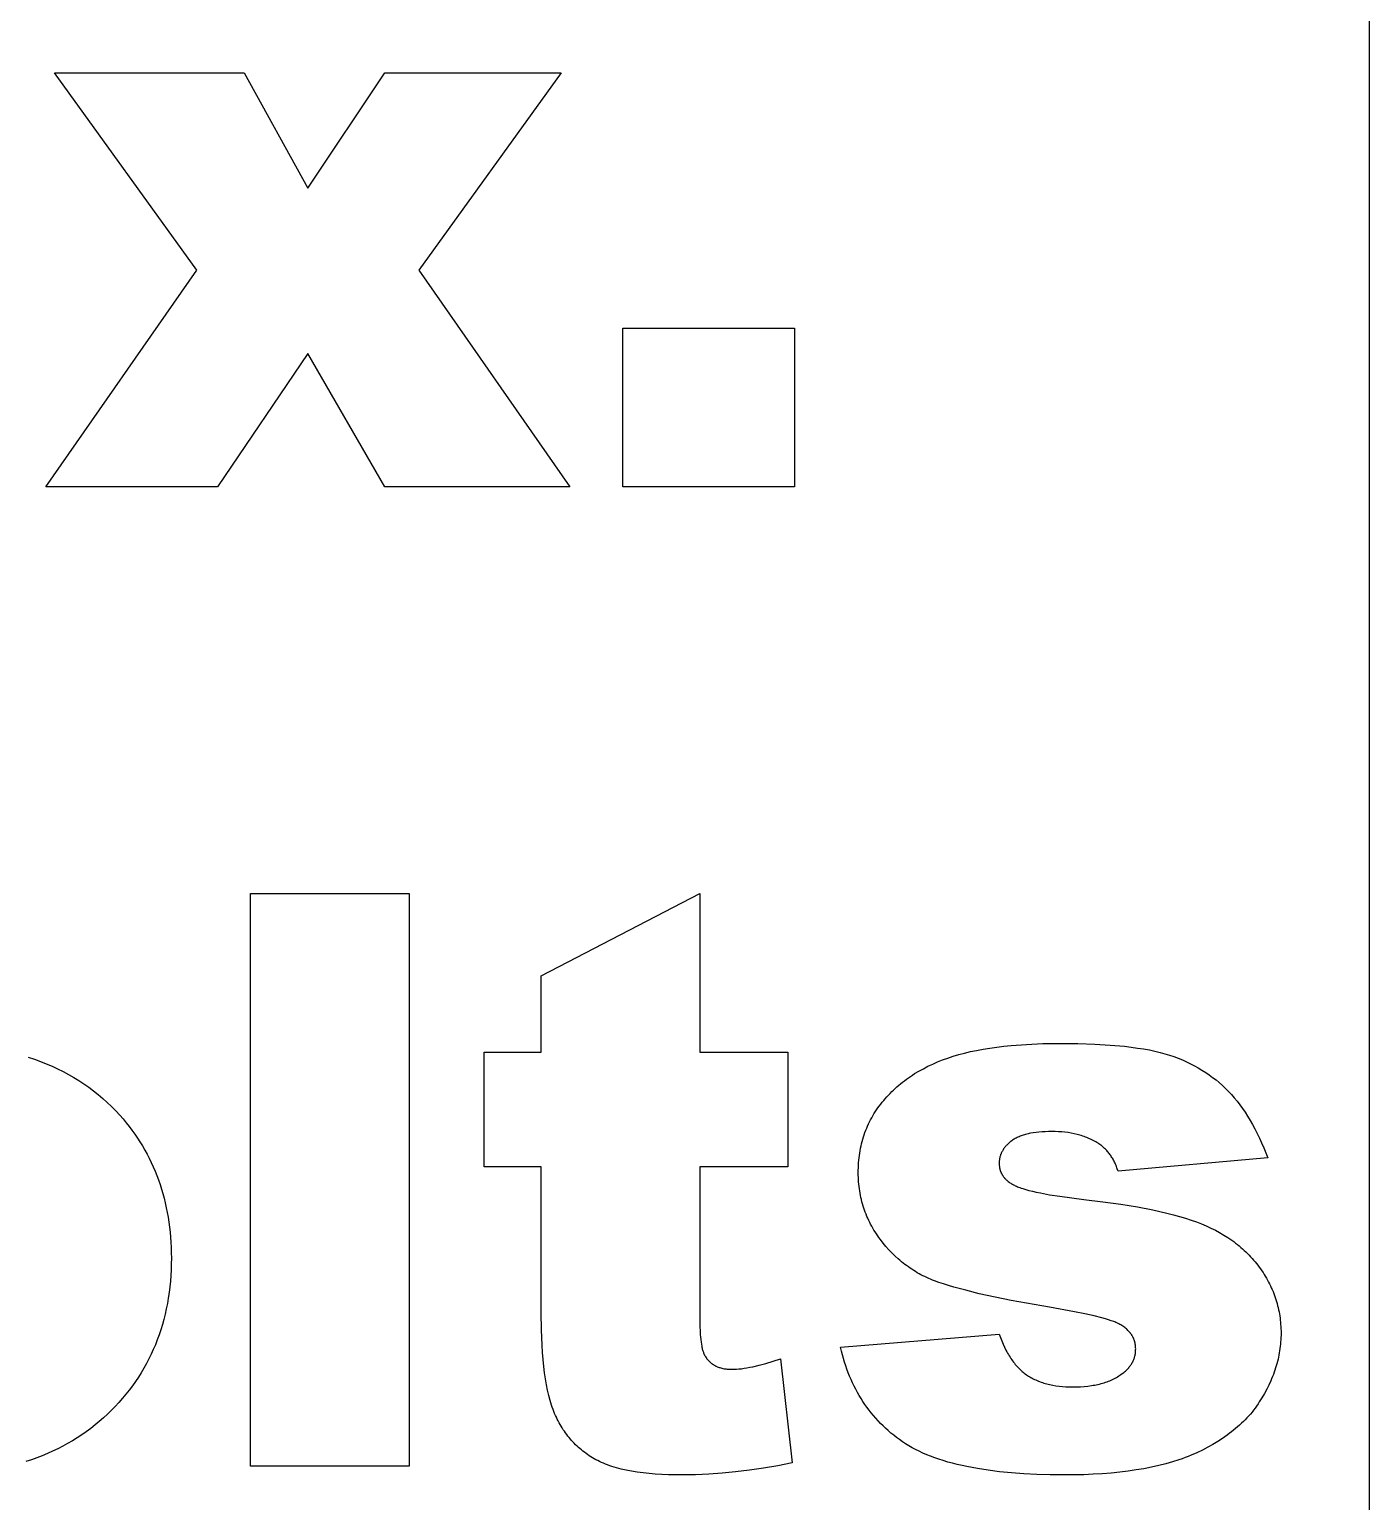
# Model space of a CAD drawing. Header units: millimetres. Extents: x 3578 to 3719, y 1283 to 1373.
# Drawn here: x 3707.82 to 3719.44, y 1299.29 to 1312.05 of the extents above; entities that cross this region are included whole.
import ezdxf

# ---------------------------------------------------------------- set-up
doc = ezdxf.new("R2010")
doc.units = ezdxf.units.MM
doc.header["$MEASUREMENT"] = 0
doc.layers.add('Laser$LaserCut1', color=1, linetype='Continuous', true_color=0xff0000)
doc.layers.add('Laser$LaserEngrave', color=4, linetype='Continuous', true_color=0x00ffff)

msp = doc.modelspace()

# ---------------------------------------------------------------- linework, layer by layer
at = {"layer": 'Laser$LaserCut1'}
msp.add_lwpolyline([(3719.438, 1289.018), (3719.438, 1334.328)], dxfattribs=at)
at = {"layer": 'Laser$LaserEngrave'}
for points in [[(3709.272, 1309.96), (3708.04, 1311.669)], [(3708.04, 1311.669), (3709.682, 1311.669)], [(3709.682, 1311.669), (3710.235, 1310.669)], [(3710.235, 1310.669), (3710.903, 1311.669)], [(3710.903, 1311.669), (3712.43, 1311.669)], [(3712.43, 1311.669), (3711.198, 1309.96)], [(3707.964, 1308.082), (3709.272, 1309.96)], [(3711.198, 1309.96), (3712.506, 1308.082)], [(3712.964, 1308.082), (3712.964, 1309.456)], [(3712.964, 1309.456), (3714.452, 1309.456)], [(3714.452, 1309.456), (3714.452, 1308.082)], [(3710.235, 1309.237), (3709.452, 1308.082)], [(3710.903, 1308.082), (3710.235, 1309.237)], [(3709.452, 1308.082), (3707.964, 1308.082)], [(3712.506, 1308.082), (3710.903, 1308.082)], [(3714.452, 1308.082), (3712.964, 1308.082)], [(3709.739, 1299.594), (3709.739, 1304.556)], [(3709.739, 1304.556), (3711.113, 1304.556)], [(3711.113, 1304.556), (3711.113, 1299.594)], [(3712.258, 1303.845), (3713.632, 1304.556)], [(3713.632, 1304.556), (3713.632, 1303.182)], [(3712.258, 1303.182), (3712.258, 1303.845)], [(3711.762, 1302.189), (3711.762, 1303.182)], [(3711.762, 1303.182), (3712.258, 1303.182)], [(3713.632, 1303.182), (3714.395, 1303.182)], [(3714.395, 1303.182), (3714.395, 1302.189)], [(3715.782, 1303.131), (3715.828, 1303.147), (3715.876, 1303.161), (3715.926, 1303.174), (3715.978, 1303.187), (3716.032, 1303.198), (3716.088, 1303.209), (3716.146, 1303.218), (3716.206, 1303.226), (3716.268, 1303.234), (3716.331, 1303.24), (3716.464, 1303.25), (3716.605, 1303.256), (3716.754, 1303.258)], [(3716.754, 1303.258), (3716.91, 1303.256), (3717.055, 1303.252), (3717.189, 1303.244), (3717.313, 1303.233), (3717.371, 1303.226), (3717.427, 1303.218), (3717.479, 1303.21), (3717.53, 1303.201), (3717.577, 1303.191), (3717.622, 1303.18), (3717.664, 1303.169), (3717.684, 1303.163), (3717.704, 1303.157)], [(3717.704, 1303.157), (3717.742, 1303.144), (3717.779, 1303.13), (3717.815, 1303.115), (3717.851, 1303.099), (3717.886, 1303.082), (3717.92, 1303.065), (3717.953, 1303.047), (3717.985, 1303.027), (3718.017, 1303.007), (3718.047, 1302.986), (3718.077, 1302.964), (3718.107, 1302.942), (3718.135, 1302.918), (3718.163, 1302.894), (3718.189, 1302.868), (3718.215, 1302.842)], [(3707.811, 1303.139), (3707.864, 1303.121), (3707.916, 1303.102), (3707.967, 1303.082), (3708.017, 1303.061), (3708.066, 1303.038), (3708.113, 1303.015), (3708.16, 1302.99), (3708.206, 1302.964), (3708.25, 1302.936), (3708.294, 1302.908), (3708.336, 1302.878), (3708.378, 1302.847), (3708.418, 1302.814), (3708.458, 1302.781), (3708.496, 1302.746), (3708.533, 1302.71), (3708.57, 1302.673), (3708.605, 1302.635)], [(3715.213, 1302.748), (3715.226, 1302.764), (3715.239, 1302.779), (3715.253, 1302.795), (3715.267, 1302.81), (3715.281, 1302.825), (3715.296, 1302.84), (3715.31, 1302.854), (3715.326, 1302.868), (3715.341, 1302.882), (3715.357, 1302.896), (3715.373, 1302.909), (3715.389, 1302.922), (3715.406, 1302.935), (3715.423, 1302.948), (3715.441, 1302.96), (3715.458, 1302.972), (3715.476, 1302.984), (3715.494, 1302.996), (3715.532, 1303.018), (3715.57, 1303.039), (3715.61, 1303.06), (3715.651, 1303.079), (3715.693, 1303.098), (3715.737, 1303.115), (3715.782, 1303.131)], [(3718.215, 1302.842), (3718.241, 1302.815), (3718.265, 1302.786), (3718.29, 1302.757), (3718.313, 1302.726), (3718.337, 1302.694), (3718.359, 1302.661), (3718.381, 1302.627), (3718.403, 1302.591), (3718.424, 1302.555), (3718.444, 1302.517), (3718.464, 1302.478), (3718.484, 1302.438), (3718.502, 1302.397), (3718.521, 1302.354), (3718.538, 1302.311), (3718.556, 1302.266)], [(3715.006, 1302.137), (3715.006, 1302.159), (3715.007, 1302.181), (3715.008, 1302.202), (3715.009, 1302.224), (3715.011, 1302.245), (3715.013, 1302.266), (3715.016, 1302.287), (3715.019, 1302.308), (3715.022, 1302.328), (3715.026, 1302.349), (3715.03, 1302.369), (3715.035, 1302.389), (3715.04, 1302.409), (3715.045, 1302.428), (3715.051, 1302.448), (3715.058, 1302.467), (3715.064, 1302.486), (3715.071, 1302.505), (3715.079, 1302.523), (3715.087, 1302.542), (3715.095, 1302.56), (3715.104, 1302.578), (3715.113, 1302.596), (3715.122, 1302.613), (3715.132, 1302.631), (3715.142, 1302.648), (3715.153, 1302.665), (3715.164, 1302.682), (3715.176, 1302.699), (3715.188, 1302.715), (3715.2, 1302.732), (3715.213, 1302.748)], [(3708.605, 1302.635), (3708.633, 1302.603), (3708.659, 1302.571), (3708.685, 1302.539), (3708.71, 1302.506), (3708.734, 1302.472), (3708.757, 1302.438), (3708.779, 1302.404), (3708.8, 1302.369), (3708.821, 1302.334), (3708.841, 1302.298), (3708.859, 1302.262), (3708.877, 1302.226), (3708.894, 1302.188), (3708.91, 1302.151), (3708.926, 1302.113), (3708.94, 1302.075), (3708.954, 1302.036), (3708.966, 1301.996), (3708.978, 1301.957), (3708.989, 1301.916), (3708.999, 1301.876), (3709.008, 1301.834), (3709.016, 1301.793), (3709.024, 1301.751), (3709.03, 1301.708), (3709.036, 1301.665), (3709.041, 1301.622), (3709.045, 1301.578), (3709.048, 1301.534), (3709.05, 1301.489), (3709.051, 1301.444), (3709.052, 1301.398)], [(3716.336, 1302.414), (3716.329, 1302.409), (3716.323, 1302.404), (3716.317, 1302.399), (3716.311, 1302.394), (3716.305, 1302.388), (3716.299, 1302.383), (3716.294, 1302.377), (3716.289, 1302.372), (3716.284, 1302.366), (3716.279, 1302.361), (3716.274, 1302.355), (3716.27, 1302.349), (3716.266, 1302.343), (3716.262, 1302.337), (3716.258, 1302.331), (3716.255, 1302.325), (3716.251, 1302.319), (3716.248, 1302.313), (3716.245, 1302.306), (3716.243, 1302.3), (3716.24, 1302.294), (3716.238, 1302.287), (3716.236, 1302.281), (3716.234, 1302.274), (3716.233, 1302.267), (3716.231, 1302.261), (3716.23, 1302.254), (3716.229, 1302.247), (3716.228, 1302.24), (3716.228, 1302.233), (3716.227, 1302.226), (3716.227, 1302.219)], [(3716.684, 1302.495), (3716.654, 1302.494), (3716.626, 1302.493), (3716.599, 1302.492), (3716.572, 1302.49), (3716.547, 1302.487), (3716.523, 1302.483), (3716.5, 1302.479), (3716.488, 1302.477), (3716.477, 1302.475), (3716.467, 1302.472), (3716.456, 1302.469), (3716.446, 1302.466), (3716.436, 1302.463), (3716.426, 1302.46), (3716.417, 1302.457), (3716.408, 1302.453), (3716.399, 1302.449), (3716.39, 1302.446), (3716.382, 1302.442), (3716.373, 1302.437), (3716.365, 1302.433), (3716.358, 1302.429), (3716.35, 1302.424), (3716.343, 1302.419), (3716.336, 1302.414)], [(3717.085, 1302.392), (3717.074, 1302.398), (3717.064, 1302.405), (3717.053, 1302.41), (3717.042, 1302.416), (3717.031, 1302.422), (3717.02, 1302.427), (3717.009, 1302.432), (3716.998, 1302.437), (3716.986, 1302.442), (3716.974, 1302.446), (3716.963, 1302.451), (3716.951, 1302.455), (3716.939, 1302.459), (3716.926, 1302.462), (3716.914, 1302.466), (3716.902, 1302.469), (3716.876, 1302.475), (3716.85, 1302.48), (3716.824, 1302.485), (3716.797, 1302.488), (3716.769, 1302.491), (3716.741, 1302.493), (3716.713, 1302.494), (3716.684, 1302.495)], [(3717.258, 1302.151), (3717.251, 1302.171), (3717.248, 1302.181), (3717.244, 1302.191), (3717.24, 1302.2), (3717.236, 1302.21), (3717.232, 1302.219), (3717.228, 1302.228), (3717.223, 1302.237), (3717.219, 1302.245), (3717.214, 1302.254), (3717.209, 1302.262), (3717.204, 1302.27), (3717.199, 1302.278), (3717.194, 1302.286), (3717.189, 1302.293), (3717.183, 1302.301), (3717.178, 1302.308), (3717.172, 1302.315), (3717.166, 1302.322), (3717.16, 1302.329), (3717.154, 1302.336), (3717.148, 1302.342), (3717.141, 1302.348), (3717.135, 1302.354), (3717.128, 1302.36), (3717.121, 1302.366), (3717.114, 1302.372), (3717.107, 1302.377), (3717.1, 1302.382), (3717.092, 1302.387), (3717.085, 1302.392)], [(3718.556, 1302.266), (3717.258, 1302.151)], [(3712.258, 1302.189), (3711.762, 1302.189)], [(3712.258, 1300.923), (3712.258, 1302.189)], [(3714.395, 1302.189), (3713.632, 1302.189)], [(3713.632, 1302.189), (3713.632, 1300.868)], [(3715.197, 1301.559), (3715.185, 1301.575), (3715.174, 1301.591), (3715.163, 1301.607), (3715.152, 1301.624), (3715.142, 1301.64), (3715.132, 1301.657), (3715.123, 1301.673), (3715.113, 1301.69), (3715.105, 1301.707), (3715.096, 1301.724), (3715.088, 1301.742), (3715.081, 1301.759), (3715.073, 1301.777), (3715.066, 1301.794), (3715.06, 1301.812), (3715.054, 1301.83), (3715.048, 1301.848), (3715.043, 1301.867), (3715.037, 1301.885), (3715.033, 1301.904), (3715.029, 1301.922), (3715.025, 1301.941), (3715.021, 1301.96), (3715.018, 1301.979), (3715.015, 1301.998), (3715.013, 1302.018), (3715.011, 1302.037), (3715.009, 1302.057), (3715.008, 1302.077), (3715.007, 1302.097), (3715.006, 1302.117), (3715.006, 1302.137)], [(3716.227, 1302.219), (3716.227, 1302.211), (3716.228, 1302.207), (3716.228, 1302.203), (3716.228, 1302.199), (3716.229, 1302.195), (3716.229, 1302.191), (3716.229, 1302.188), (3716.23, 1302.184), (3716.231, 1302.18), (3716.231, 1302.176), (3716.232, 1302.173), (3716.233, 1302.169), (3716.234, 1302.165), (3716.235, 1302.162), (3716.236, 1302.158), (3716.237, 1302.155), (3716.238, 1302.151), (3716.24, 1302.148), (3716.241, 1302.145), (3716.242, 1302.141), (3716.244, 1302.138), (3716.245, 1302.134), (3716.247, 1302.131), (3716.249, 1302.128), (3716.25, 1302.125), (3716.252, 1302.121), (3716.254, 1302.118), (3716.256, 1302.115), (3716.258, 1302.112), (3716.26, 1302.109), (3716.262, 1302.106), (3716.265, 1302.103), (3716.267, 1302.1), (3716.269, 1302.097), (3716.272, 1302.094), (3716.274, 1302.091), (3716.277, 1302.088), (3716.279, 1302.085), (3716.282, 1302.083), (3716.285, 1302.08), (3716.288, 1302.077), (3716.294, 1302.072), (3716.3, 1302.066), (3716.306, 1302.061), (3716.313, 1302.056), (3716.32, 1302.051), (3716.327, 1302.046), (3716.335, 1302.042), (3716.342, 1302.037), (3716.35, 1302.033), (3716.359, 1302.028), (3716.367, 1302.024)], [(3716.367, 1302.024), (3716.376, 1302.02), (3716.386, 1302.016), (3716.396, 1302.012), (3716.407, 1302.008), (3716.419, 1302.004), (3716.431, 1302), (3716.457, 1301.992), (3716.485, 1301.984), (3716.516, 1301.977), (3716.549, 1301.969), (3716.585, 1301.962), (3716.664, 1301.947), (3716.753, 1301.933), (3716.96, 1301.906)], [(3716.96, 1301.906), (3717.126, 1301.886), (3717.281, 1301.864), (3717.425, 1301.841), (3717.558, 1301.815), (3717.68, 1301.788), (3717.737, 1301.773), (3717.791, 1301.758), (3717.843, 1301.743), (3717.892, 1301.727), (3717.937, 1301.711), (3717.981, 1301.694)], [(3717.981, 1301.694), (3718.022, 1301.676), (3718.062, 1301.658), (3718.101, 1301.638), (3718.138, 1301.618), (3718.174, 1301.597), (3718.209, 1301.575), (3718.227, 1301.564), (3718.243, 1301.552), (3718.26, 1301.54), (3718.276, 1301.528), (3718.292, 1301.516), (3718.307, 1301.503), (3718.323, 1301.49), (3718.337, 1301.477), (3718.352, 1301.464), (3718.366, 1301.451), (3718.38, 1301.437), (3718.394, 1301.423), (3718.407, 1301.409), (3718.421, 1301.395), (3718.433, 1301.38), (3718.446, 1301.365), (3718.458, 1301.35), (3718.47, 1301.335), (3718.481, 1301.319), (3718.493, 1301.304)], [(3715.667, 1301.2), (3715.65, 1301.206), (3715.633, 1301.214), (3715.616, 1301.221), (3715.599, 1301.229), (3715.582, 1301.237), (3715.566, 1301.245), (3715.549, 1301.253), (3715.533, 1301.262), (3715.517, 1301.271), (3715.501, 1301.281), (3715.486, 1301.29), (3715.47, 1301.3), (3715.455, 1301.31), (3715.44, 1301.321), (3715.425, 1301.332), (3715.41, 1301.343), (3715.396, 1301.354), (3715.381, 1301.366), (3715.367, 1301.378), (3715.353, 1301.39), (3715.325, 1301.415), (3715.298, 1301.442), (3715.272, 1301.47), (3715.246, 1301.498), (3715.221, 1301.528), (3715.197, 1301.559)], [(3709.052, 1301.398), (3709.051, 1301.347), (3709.05, 1301.296), (3709.047, 1301.246), (3709.043, 1301.196), (3709.038, 1301.147), (3709.032, 1301.099), (3709.025, 1301.051), (3709.017, 1301.004), (3709.008, 1300.957), (3708.998, 1300.911), (3708.986, 1300.866), (3708.974, 1300.821), (3708.96, 1300.777), (3708.946, 1300.733), (3708.93, 1300.69), (3708.913, 1300.647), (3708.895, 1300.605), (3708.876, 1300.564), (3708.856, 1300.523), (3708.835, 1300.483), (3708.813, 1300.443), (3708.79, 1300.404), (3708.766, 1300.365), (3708.74, 1300.327), (3708.714, 1300.29), (3708.686, 1300.253), (3708.657, 1300.217), (3708.628, 1300.182), (3708.597, 1300.147), (3708.565, 1300.112), (3708.532, 1300.078), (3708.498, 1300.045)], [(3718.493, 1301.304), (3718.504, 1301.288), (3718.514, 1301.272), (3718.524, 1301.256), (3718.534, 1301.24), (3718.544, 1301.223), (3718.553, 1301.207), (3718.562, 1301.19), (3718.57, 1301.174), (3718.578, 1301.157), (3718.586, 1301.141), (3718.594, 1301.124), (3718.601, 1301.107), (3718.608, 1301.09), (3718.614, 1301.073), (3718.62, 1301.055), (3718.626, 1301.038), (3718.631, 1301.02), (3718.636, 1301.003), (3718.641, 1300.985), (3718.645, 1300.968), (3718.649, 1300.95), (3718.653, 1300.932), (3718.656, 1300.914), (3718.659, 1300.896), (3718.662, 1300.878), (3718.664, 1300.859), (3718.666, 1300.841), (3718.667, 1300.822), (3718.668, 1300.804), (3718.669, 1300.785), (3718.67, 1300.766), (3718.67, 1300.747)], [(3716.662, 1300.972), (3716.331, 1301.031), (3716.055, 1301.089), (3715.938, 1301.118), (3715.834, 1301.146), (3715.787, 1301.159), (3715.744, 1301.173), (3715.704, 1301.186), (3715.667, 1301.2)], [(3712.374, 1300.051), (3712.367, 1300.068), (3712.36, 1300.086), (3712.353, 1300.104), (3712.347, 1300.124), (3712.34, 1300.143), (3712.334, 1300.164), (3712.323, 1300.207), (3712.313, 1300.252), (3712.303, 1300.3), (3712.295, 1300.35), (3712.287, 1300.404), (3712.28, 1300.459), (3712.274, 1300.518), (3712.269, 1300.579), (3712.265, 1300.642), (3712.26, 1300.777), (3712.258, 1300.923)], [(3713.632, 1300.868), (3713.633, 1300.811), (3713.635, 1300.759), (3713.636, 1300.735), (3713.638, 1300.712), (3713.64, 1300.691), (3713.643, 1300.67), (3713.646, 1300.651), (3713.649, 1300.633), (3713.651, 1300.625), (3713.652, 1300.617), (3713.654, 1300.609), (3713.656, 1300.601), (3713.658, 1300.594), (3713.661, 1300.587), (3713.663, 1300.581), (3713.665, 1300.575), (3713.668, 1300.569), (3713.67, 1300.563), (3713.671, 1300.56), (3713.673, 1300.558), (3713.674, 1300.555), (3713.675, 1300.553)], [(3717.254, 1300.833), (3717.247, 1300.837), (3717.239, 1300.84), (3717.23, 1300.844), (3717.22, 1300.848), (3717.199, 1300.855), (3717.175, 1300.863), (3717.148, 1300.871), (3717.118, 1300.879), (3717.05, 1300.896), (3716.97, 1300.914), (3716.879, 1300.932), (3716.662, 1300.972)], [(3714.853, 1300.624), (3716.227, 1300.739)], [(3716.227, 1300.739), (3716.238, 1300.709), (3716.249, 1300.68), (3716.261, 1300.652), (3716.274, 1300.625), (3716.286, 1300.599), (3716.293, 1300.586), (3716.3, 1300.574), (3716.307, 1300.562), (3716.314, 1300.55), (3716.321, 1300.539), (3716.328, 1300.528), (3716.336, 1300.517), (3716.343, 1300.506), (3716.351, 1300.496), (3716.359, 1300.486), (3716.367, 1300.476), (3716.375, 1300.467), (3716.383, 1300.457), (3716.391, 1300.449), (3716.4, 1300.44), (3716.408, 1300.431), (3716.417, 1300.423), (3716.426, 1300.415), (3716.435, 1300.408), (3716.444, 1300.401), (3716.453, 1300.394), (3716.463, 1300.387)], [(3717.411, 1300.61), (3717.41, 1300.619), (3717.41, 1300.623), (3717.41, 1300.627), (3717.41, 1300.632), (3717.409, 1300.636), (3717.409, 1300.64), (3717.408, 1300.645), (3717.407, 1300.649), (3717.407, 1300.653), (3717.406, 1300.657), (3717.405, 1300.662), (3717.404, 1300.666), (3717.403, 1300.67), (3717.402, 1300.674), (3717.401, 1300.678), (3717.399, 1300.682), (3717.398, 1300.686), (3717.397, 1300.69), (3717.395, 1300.694), (3717.394, 1300.698), (3717.392, 1300.701), (3717.39, 1300.705), (3717.389, 1300.709), (3717.387, 1300.713), (3717.385, 1300.716), (3717.383, 1300.72), (3717.381, 1300.724), (3717.378, 1300.727), (3717.376, 1300.731), (3717.374, 1300.734), (3717.371, 1300.738), (3717.369, 1300.741), (3717.366, 1300.745), (3717.364, 1300.748), (3717.361, 1300.752), (3717.358, 1300.755), (3717.355, 1300.758), (3717.352, 1300.762), (3717.349, 1300.765), (3717.343, 1300.771), (3717.337, 1300.778), (3717.33, 1300.784), (3717.323, 1300.79), (3717.315, 1300.796), (3717.307, 1300.801), (3717.299, 1300.807), (3717.291, 1300.813), (3717.282, 1300.818), (3717.273, 1300.823), (3717.264, 1300.828), (3717.254, 1300.833)], [(3718.67, 1300.747), (3718.67, 1300.728), (3718.669, 1300.709), (3718.668, 1300.69), (3718.667, 1300.671), (3718.665, 1300.652), (3718.663, 1300.633), (3718.661, 1300.614), (3718.658, 1300.595), (3718.655, 1300.576), (3718.652, 1300.557), (3718.648, 1300.539), (3718.644, 1300.52), (3718.639, 1300.501), (3718.634, 1300.482), (3718.629, 1300.464), (3718.623, 1300.445), (3718.617, 1300.426), (3718.611, 1300.408), (3718.604, 1300.389), (3718.597, 1300.371), (3718.589, 1300.352), (3718.581, 1300.334), (3718.565, 1300.297), (3718.546, 1300.26), (3718.526, 1300.224), (3718.505, 1300.187), (3718.482, 1300.151)], [(3715.389, 1299.806), (3715.363, 1299.824), (3715.338, 1299.843), (3715.313, 1299.862), (3715.289, 1299.881), (3715.266, 1299.902), (3715.243, 1299.922), (3715.221, 1299.943), (3715.199, 1299.965), (3715.178, 1299.987), (3715.157, 1300.009), (3715.137, 1300.032), (3715.118, 1300.056), (3715.099, 1300.08), (3715.081, 1300.104), (3715.063, 1300.129), (3715.046, 1300.154), (3715.03, 1300.18), (3715.014, 1300.207), (3714.999, 1300.233), (3714.984, 1300.261), (3714.97, 1300.288), (3714.956, 1300.316), (3714.943, 1300.345), (3714.931, 1300.374), (3714.919, 1300.404), (3714.908, 1300.434), (3714.897, 1300.465), (3714.887, 1300.496), (3714.878, 1300.527), (3714.869, 1300.559), (3714.861, 1300.592), (3714.853, 1300.624)], [(3717.293, 1300.396), (3717.3, 1300.401), (3717.307, 1300.407), (3717.314, 1300.412), (3717.321, 1300.418), (3717.327, 1300.424), (3717.333, 1300.43), (3717.339, 1300.435), (3717.344, 1300.441), (3717.35, 1300.447), (3717.355, 1300.454), (3717.36, 1300.46), (3717.365, 1300.466), (3717.369, 1300.472), (3717.373, 1300.479), (3717.377, 1300.485), (3717.381, 1300.492), (3717.385, 1300.499), (3717.388, 1300.506), (3717.391, 1300.512), (3717.394, 1300.519), (3717.397, 1300.526), (3717.399, 1300.534), (3717.401, 1300.541), (3717.403, 1300.548), (3717.405, 1300.556), (3717.406, 1300.563), (3717.408, 1300.571), (3717.409, 1300.578), (3717.409, 1300.586), (3717.41, 1300.594), (3717.41, 1300.602), (3717.411, 1300.61)], [(3713.675, 1300.553), (3713.68, 1300.546), (3713.684, 1300.538), (3713.687, 1300.535), (3713.689, 1300.532), (3713.691, 1300.528), (3713.694, 1300.525), (3713.696, 1300.522), (3713.699, 1300.519), (3713.702, 1300.515), (3713.704, 1300.512), (3713.707, 1300.509), (3713.71, 1300.506), (3713.713, 1300.504), (3713.715, 1300.501), (3713.718, 1300.498), (3713.721, 1300.495), (3713.724, 1300.493), (3713.727, 1300.49), (3713.73, 1300.487), (3713.734, 1300.485), (3713.737, 1300.483), (3713.74, 1300.48), (3713.743, 1300.478), (3713.747, 1300.476), (3713.75, 1300.474), (3713.754, 1300.471), (3713.757, 1300.469), (3713.761, 1300.467), (3713.764, 1300.465), (3713.768, 1300.463), (3713.772, 1300.462), (3713.775, 1300.46), (3713.779, 1300.458), (3713.783, 1300.456), (3713.791, 1300.453), (3713.799, 1300.45), (3713.807, 1300.448), (3713.815, 1300.445), (3713.824, 1300.443), (3713.833, 1300.441), (3713.842, 1300.439), (3713.851, 1300.438), (3713.86, 1300.437), (3713.87, 1300.436), (3713.88, 1300.435), (3713.89, 1300.434), (3713.9, 1300.434), (3713.91, 1300.434)], [(3713.91, 1300.434), (3713.92, 1300.434), (3713.93, 1300.434), (3713.95, 1300.435), (3713.971, 1300.437), (3713.993, 1300.439), (3714.016, 1300.443), (3714.04, 1300.446), (3714.065, 1300.451), (3714.091, 1300.456), (3714.146, 1300.469), (3714.204, 1300.485), (3714.267, 1300.504), (3714.333, 1300.525)], [(3714.333, 1300.525), (3714.433, 1299.623)], [(3716.463, 1300.387), (3716.472, 1300.38), (3716.482, 1300.374), (3716.492, 1300.368), (3716.502, 1300.362), (3716.512, 1300.356), (3716.523, 1300.351), (3716.534, 1300.346), (3716.544, 1300.341), (3716.556, 1300.336), (3716.567, 1300.331), (3716.578, 1300.327), (3716.59, 1300.322), (3716.602, 1300.318), (3716.614, 1300.314), (3716.627, 1300.311), (3716.639, 1300.307), (3716.652, 1300.304), (3716.665, 1300.301), (3716.678, 1300.298), (3716.691, 1300.296), (3716.718, 1300.291), (3716.746, 1300.288), (3716.775, 1300.285), (3716.805, 1300.283), (3716.835, 1300.281), (3716.866, 1300.281)], [(3716.866, 1300.281), (3716.9, 1300.281), (3716.933, 1300.283), (3716.965, 1300.285), (3716.996, 1300.288), (3717.026, 1300.292), (3717.041, 1300.295), (3717.055, 1300.297), (3717.069, 1300.3), (3717.083, 1300.303), (3717.097, 1300.306), (3717.111, 1300.31), (3717.124, 1300.313), (3717.137, 1300.317), (3717.149, 1300.322), (3717.162, 1300.326), (3717.174, 1300.331), (3717.186, 1300.335), (3717.198, 1300.34), (3717.21, 1300.346), (3717.221, 1300.351), (3717.232, 1300.357), (3717.243, 1300.363), (3717.253, 1300.369), (3717.264, 1300.376), (3717.274, 1300.382), (3717.283, 1300.389), (3717.293, 1300.396)], [(3718.482, 1300.151), (3718.471, 1300.133), (3718.458, 1300.115), (3718.445, 1300.098), (3718.432, 1300.08), (3718.419, 1300.063), (3718.405, 1300.046), (3718.39, 1300.03), (3718.375, 1300.013), (3718.36, 1299.997), (3718.344, 1299.981), (3718.328, 1299.966), (3718.311, 1299.95), (3718.294, 1299.935), (3718.277, 1299.92), (3718.259, 1299.905), (3718.241, 1299.891), (3718.222, 1299.876), (3718.203, 1299.862), (3718.183, 1299.848), (3718.163, 1299.835), (3718.122, 1299.808), (3718.079, 1299.783), (3718.035, 1299.758), (3717.989, 1299.734), (3717.941, 1299.711), (3717.891, 1299.689)], [(3708.498, 1300.045), (3708.463, 1300.013), (3708.427, 1299.981), (3708.39, 1299.951), (3708.353, 1299.921), (3708.314, 1299.893), (3708.275, 1299.866), (3708.235, 1299.84), (3708.194, 1299.814), (3708.152, 1299.79), (3708.11, 1299.767), (3708.067, 1299.745), (3708.022, 1299.724), (3707.977, 1299.704), (3707.932, 1299.685), (3707.885, 1299.666), (3707.838, 1299.649), (3707.789, 1299.634)], [(3712.732, 1299.65), (3712.717, 1299.658), (3712.702, 1299.667), (3712.688, 1299.676), (3712.673, 1299.685), (3712.659, 1299.694), (3712.646, 1299.704), (3712.632, 1299.714), (3712.619, 1299.724), (3712.606, 1299.735), (3712.593, 1299.746), (3712.58, 1299.757), (3712.568, 1299.768), (3712.556, 1299.78), (3712.544, 1299.792), (3712.533, 1299.804), (3712.521, 1299.816), (3712.51, 1299.829), (3712.499, 1299.842), (3712.489, 1299.855), (3712.479, 1299.868), (3712.468, 1299.882), (3712.459, 1299.896), (3712.449, 1299.91), (3712.44, 1299.925), (3712.431, 1299.94), (3712.422, 1299.955), (3712.413, 1299.97), (3712.405, 1299.986), (3712.397, 1300.002), (3712.389, 1300.018), (3712.381, 1300.034), (3712.374, 1300.051)], [(3716.79, 1299.518), (3716.67, 1299.519), (3716.553, 1299.522), (3716.441, 1299.528), (3716.334, 1299.536), (3716.231, 1299.546), (3716.132, 1299.558), (3716.038, 1299.573), (3715.948, 1299.59), (3715.905, 1299.599), (3715.863, 1299.609), (3715.822, 1299.619), (3715.782, 1299.63), (3715.743, 1299.642), (3715.705, 1299.654), (3715.669, 1299.666), (3715.633, 1299.68), (3715.599, 1299.693), (3715.566, 1299.708), (3715.533, 1299.723), (3715.502, 1299.738), (3715.472, 1299.754), (3715.444, 1299.771), (3715.416, 1299.788), (3715.389, 1299.806)], [(3711.113, 1299.594), (3709.739, 1299.594)], [(3713.485, 1299.518), (3713.362, 1299.52), (3713.303, 1299.522), (3713.246, 1299.526), (3713.192, 1299.531), (3713.14, 1299.536), (3713.089, 1299.543), (3713.041, 1299.551), (3712.995, 1299.559), (3712.951, 1299.569), (3712.93, 1299.575), (3712.91, 1299.58), (3712.889, 1299.586), (3712.87, 1299.592), (3712.851, 1299.598), (3712.832, 1299.605), (3712.814, 1299.612), (3712.797, 1299.619), (3712.78, 1299.626), (3712.763, 1299.634), (3712.747, 1299.642), (3712.732, 1299.65)], [(3714.433, 1299.623), (3714.308, 1299.598), (3714.184, 1299.577), (3714.062, 1299.559), (3713.943, 1299.544), (3713.825, 1299.532), (3713.71, 1299.524), (3713.596, 1299.519), (3713.485, 1299.518)], [(3717.891, 1299.689), (3717.865, 1299.679), (3717.839, 1299.669), (3717.813, 1299.659), (3717.785, 1299.649), (3717.729, 1299.631), (3717.671, 1299.614), (3717.61, 1299.599), (3717.547, 1299.585), (3717.481, 1299.572), (3717.414, 1299.561), (3717.344, 1299.55), (3717.272, 1299.542), (3717.197, 1299.534), (3717.12, 1299.528), (3717.041, 1299.524), (3716.96, 1299.52), (3716.79, 1299.518)]]:
    msp.add_lwpolyline(points, dxfattribs=at)

doc.saveas('drawing.dxf')
